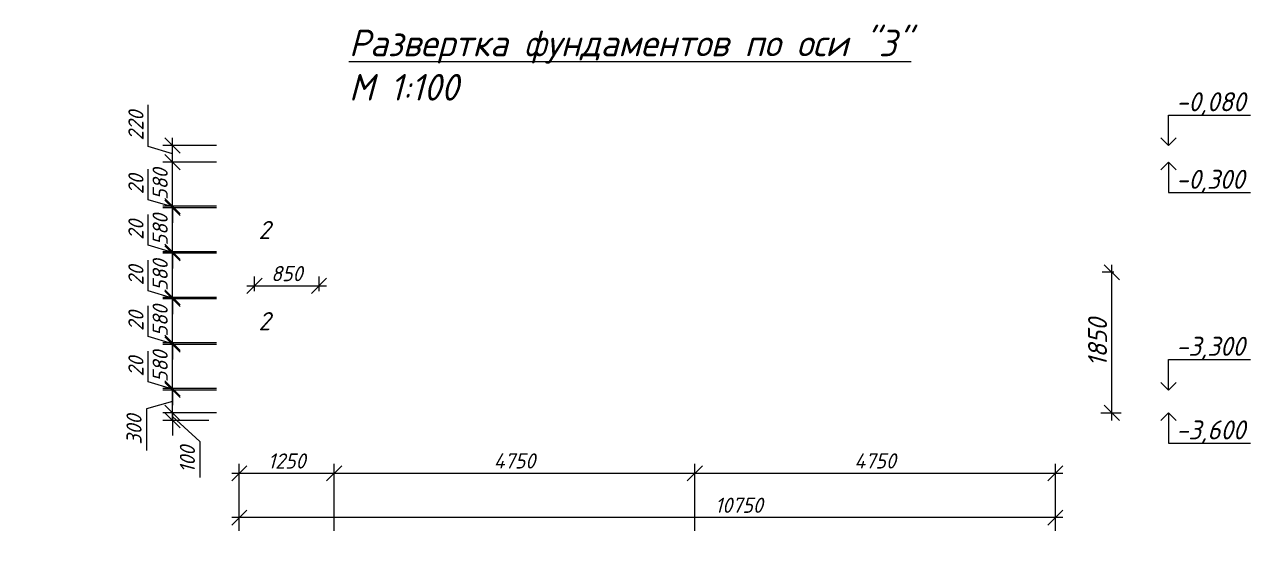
# Model space of a CAD drawing. Header units: millimetres. Extents: x 339888 to 1025294, y -263818 to -40540.
# Drawn here: x 983998 to 1000148, y -237068 to -230300 of the extents above; entities that cross this region are included whole.
import ezdxf
from ezdxf import colors
from ezdxf.entities.mleader import LeaderData, LeaderLine
from ezdxf.math import Vec2, Vec3

# ---------------------------------------------------------------- set-up
doc = ezdxf.new("R2010")
doc.units = ezdxf.units.MM
doc.layers.get('0').update_dxf_attribs({"lineweight": 15})
doc.layers.add('0 @ 100', color=7, linetype='Continuous', lineweight=15)
doc.layers.add('0 @ 50', color=7, linetype='Continuous', lineweight=15)
doc.styles.add('ГОСТ 2', font='GOST_Common Italic.ttf', dxfattribs={"height": 2})
doc.styles.add('ГОСТ 2.5', font='GOST_Common Italic.ttf', dxfattribs={"height": 2.5})
doc.styles.add('ГОСТ 3', font='GOST_Common Italic.ttf', dxfattribs={"height": 3})
doc.dimstyles.new('ГОСТ_2.5К', dxfattribs={"dimtxt": 2.5, "dimasz": 2, "dimexe": 1.25, "dimexo": 1, "dimtad": 1, "dimdec": 0, "dimtxsty": 'ГОСТ 2.5', "dimblk": 'OBLIQUE', "dimcen": -2, "dimdle": 1, "dimclrd": 251, "dimclre": 251, "dimclrt": 251, "dimadec": 1, "dimazin": 0, "dimtfac": 1, "dimtdec": 0, "dimtmove": 0, "dimatfit": 3, "dimfxl": 1, "dimlwd": 15, "dimlwe": 15, "dimarcsym": 1})
doc.dimstyles.new('ГОСТ_2К', dxfattribs={"dimtxt": 2, "dimasz": 2, "dimexe": 1.25, "dimexo": 1, "dimtad": 1, "dimdec": 0, "dimtxsty": 'ГОСТ 2', "dimblk": 'OBLIQUE', "dimcen": -2.5, "dimdle": 1, "dimclrd": 251, "dimclre": 251, "dimclrt": 256, "dimadec": 1, "dimazin": 0, "dimtfac": 1, "dimtdec": 0, "dimtmove": 0, "dimatfit": 3, "dimfxl": 1, "dimlwd": 15, "dimlwe": 15, "dimarcsym": 1})

# ---------------------------------------------------------------- blocks, each defined once
blk = doc.blocks.new('_Open90')
at = {"color": 0, "linetype": 'ByBlock', "lineweight": -2}
for p, q in [((0, 0), (-1, 0)), ((-0.5, 0.5), (0, 0)), ((0, 0), (-0.5, -0.5))]:
    blk.add_line(p, q, dxfattribs=at)
blk = doc.blocks.new('_Oblique')
at = {"color": 0, "linetype": 'ByBlock', "lineweight": -2}
blk.add_line((-0.5, -0.5), (0.5, 0.5), dxfattribs=at)
blk = doc.blocks.new('*D202')
at = {"color": 251, "lineweight": 15, "transparency": 16777216}
for p, q in [((986827, -236968), (986827, -236085)), ((988077, -236968), (988077, -236085)), ((986727, -236210), (988177, -236210))]:
    blk.add_line(p, q, dxfattribs=at)
at = {"layer": 'Defpoints', "color": 0, "lineweight": 15, "transparency": 16777216}
for p in [(988077, -236210), (986827, -237068), (988077, -237068)]:
    blk.add_point(p, dxfattribs=at)
at = {"color": 251, "lineweight": 15, "transparency": 16777216, "xscale": 200, "yscale": 200, "zscale": 200, "rotation": 180}
blk.add_blockref('_Oblique', (986827, -236210), dxfattribs=at)
at = {"color": 251, "lineweight": 15, "transparency": 16777216, "xscale": 200, "yscale": 200, "zscale": 200}
blk.add_blockref('_Oblique', (988077, -236210), dxfattribs=at)
at = {"transparency": 16777216, "insert": (987452, -236048), "char_height": 200, "attachment_point": 5, "style": 'ГОСТ 2'}
blk.add_mtext('1250', dxfattribs=at)
blk = doc.blocks.new('*D203')
at = {"color": 251, "lineweight": 15, "transparency": 16777216}
for p, q in [((986528, -235113), (985822, -235113)), ((985947, -235513), (985947, -235013)), ((985947, -235263), (985604, -235360)), ((985604, -235360), (985604, -235909)), ((986528, -235413), (985822, -235413))]:
    blk.add_line(p, q, dxfattribs=at)
at = {"layer": 'Defpoints', "color": 0, "lineweight": 15, "transparency": 16777216}
for p in [(985947, -235113), (986628, -235113), (986628, -235413)]:
    blk.add_point(p, dxfattribs=at)
at = {"color": 251, "lineweight": 15, "transparency": 16777216, "xscale": 200, "yscale": 200, "zscale": 200}
for p, rotation in [((985947, -235113), 90), ((985947, -235413), 270)]:
    blk.add_blockref('_Oblique', p, dxfattribs=dict(at, rotation=rotation))
at = {"transparency": 16777216, "insert": (985441, -235635), "char_height": 200, "attachment_point": 5, "rotation": 90, "style": 'ГОСТ 2'}
blk.add_mtext('300', dxfattribs=at)
blk = doc.blocks.new('*D204')
at = {"color": 251, "lineweight": 15, "transparency": 16777216}
for p, q in [((985629, -235007), (985629, -234603)), ((985947, -235093), (985947, -234893)), ((985947, -235103), (985629, -235007)), ((986528, -235093), (985822, -235093)), ((986528, -235113), (985822, -235113)), ((985947, -235113), (985947, -235093)), ((985947, -235113), (985947, -235093)), ((985947, -235113), (985947, -235313))]:
    blk.add_line(p, q, dxfattribs=at)
at = {"layer": 'Defpoints', "color": 0, "lineweight": 15, "transparency": 16777216}
for p in [(985947, -235093), (986628, -235093), (986628, -235113)]:
    blk.add_point(p, dxfattribs=at)
at = {"color": 251, "lineweight": 15, "transparency": 16777216, "xscale": 200, "yscale": 200, "zscale": 200}
for p, rotation in [((985947, -235093), 270), ((985947, -235113), 90)]:
    blk.add_blockref('_Oblique', p, dxfattribs=dict(at, rotation=rotation))
at = {"transparency": 16777216, "insert": (985466, -234805), "char_height": 200, "attachment_point": 5, "rotation": 90, "style": 'ГОСТ 2'}
blk.add_mtext('20', dxfattribs=at)
blk = doc.blocks.new('*D205')
at = {"color": 251, "lineweight": 15, "transparency": 16777216}
for p, q in [((985947, -235193), (985947, -234413)), ((986528, -234513), (985822, -234513)), ((986528, -235093), (985822, -235093))]:
    blk.add_line(p, q, dxfattribs=at)
at = {"layer": 'Defpoints', "color": 0, "lineweight": 15, "transparency": 16777216}
for p in [(985947, -234513), (986628, -234513), (986628, -235093)]:
    blk.add_point(p, dxfattribs=at)
at = {"color": 251, "lineweight": 15, "transparency": 16777216, "xscale": 200, "yscale": 200, "zscale": 200}
for p, rotation in [((985947, -234513), 90), ((985947, -235093), 270)]:
    blk.add_blockref('_Oblique', p, dxfattribs=dict(at, rotation=rotation))
at = {"transparency": 16777216, "insert": (985785, -234803), "char_height": 200, "attachment_point": 5, "rotation": 90, "style": 'ГОСТ 2'}
blk.add_mtext('580', dxfattribs=at)
blk = doc.blocks.new('*D206')
at = {"color": 251, "lineweight": 15, "transparency": 16777216}
for p, q in [((985629, -234407), (985629, -234003)), ((985947, -234493), (985947, -234293)), ((985947, -234503), (985629, -234407)), ((986528, -234493), (985822, -234493)), ((986528, -234513), (985822, -234513)), ((985947, -234513), (985947, -234493)), ((985947, -234513), (985947, -234493)), ((985947, -234513), (985947, -234713))]:
    blk.add_line(p, q, dxfattribs=at)
at = {"layer": 'Defpoints', "color": 0, "lineweight": 15, "transparency": 16777216}
for p in [(985947, -234493), (986628, -234493), (986628, -234513)]:
    blk.add_point(p, dxfattribs=at)
at = {"color": 251, "lineweight": 15, "transparency": 16777216, "xscale": 200, "yscale": 200, "zscale": 200}
for p, rotation in [((985947, -234493), 270), ((985947, -234513), 90)]:
    blk.add_blockref('_Oblique', p, dxfattribs=dict(at, rotation=rotation))
at = {"transparency": 16777216, "insert": (985466, -234205), "char_height": 200, "attachment_point": 5, "rotation": 90, "style": 'ГОСТ 2'}
blk.add_mtext('20', dxfattribs=at)
blk = doc.blocks.new('*D207')
at = {"color": 251, "lineweight": 15, "transparency": 16777216}
for p, q in [((985947, -234593), (985947, -233813)), ((986528, -233913), (985822, -233913)), ((986528, -234493), (985822, -234493))]:
    blk.add_line(p, q, dxfattribs=at)
at = {"layer": 'Defpoints', "color": 0, "lineweight": 15, "transparency": 16777216}
for p in [(985947, -233913), (986628, -233913), (986628, -234493)]:
    blk.add_point(p, dxfattribs=at)
at = {"color": 251, "lineweight": 15, "transparency": 16777216, "xscale": 200, "yscale": 200, "zscale": 200}
for p, rotation in [((985947, -233913), 90), ((985947, -234493), 270)]:
    blk.add_blockref('_Oblique', p, dxfattribs=dict(at, rotation=rotation))
at = {"transparency": 16777216, "insert": (985785, -234203), "char_height": 200, "attachment_point": 5, "rotation": 90, "style": 'ГОСТ 2'}
blk.add_mtext('580', dxfattribs=at)
blk = doc.blocks.new('*D208')
at = {"color": 251, "lineweight": 15, "transparency": 16777216}
for p, q in [((985629, -233807), (985629, -233403)), ((985947, -233903), (985629, -233807)), ((985947, -233893), (985947, -233693)), ((986528, -233893), (985822, -233893)), ((986528, -233913), (985822, -233913)), ((985947, -233913), (985947, -233893)), ((985947, -233913), (985947, -233893)), ((985947, -233913), (985947, -234113))]:
    blk.add_line(p, q, dxfattribs=at)
at = {"layer": 'Defpoints', "color": 0, "lineweight": 15, "transparency": 16777216}
for p in [(985947, -233893), (986628, -233893), (986628, -233913)]:
    blk.add_point(p, dxfattribs=at)
at = {"color": 251, "lineweight": 15, "transparency": 16777216, "xscale": 200, "yscale": 200, "zscale": 200}
for p, rotation in [((985947, -233893), 270), ((985947, -233913), 90)]:
    blk.add_blockref('_Oblique', p, dxfattribs=dict(at, rotation=rotation))
at = {"transparency": 16777216, "insert": (985466, -233605), "char_height": 200, "attachment_point": 5, "rotation": 90, "style": 'ГОСТ 2'}
blk.add_mtext('20', dxfattribs=at)
blk = doc.blocks.new('*D209')
at = {"color": 251, "lineweight": 15, "transparency": 16777216}
for p, q in [((986528, -233313), (985822, -233313)), ((985947, -233993), (985947, -233213)), ((986528, -233893), (985822, -233893))]:
    blk.add_line(p, q, dxfattribs=at)
at = {"layer": 'Defpoints', "color": 0, "lineweight": 15, "transparency": 16777216}
for p in [(985947, -233313), (986628, -233313), (986628, -233893)]:
    blk.add_point(p, dxfattribs=at)
at = {"color": 251, "lineweight": 15, "transparency": 16777216, "xscale": 200, "yscale": 200, "zscale": 200}
for p, rotation in [((985947, -233313), 90), ((985947, -233893), 270)]:
    blk.add_blockref('_Oblique', p, dxfattribs=dict(at, rotation=rotation))
at = {"transparency": 16777216, "insert": (985785, -233603), "char_height": 200, "attachment_point": 5, "rotation": 90, "style": 'ГОСТ 2'}
blk.add_mtext('580', dxfattribs=at)
blk = doc.blocks.new('*D210')
at = {"color": 251, "lineweight": 15, "transparency": 16777216}
for p, q in [((985629, -233207), (985629, -232803)), ((985947, -233293), (985947, -233093)), ((985947, -233303), (985629, -233207)), ((986528, -233293), (985822, -233293)), ((986528, -233313), (985822, -233313)), ((985947, -233313), (985947, -233293)), ((985947, -233313), (985947, -233293)), ((985947, -233313), (985947, -233513))]:
    blk.add_line(p, q, dxfattribs=at)
at = {"layer": 'Defpoints', "color": 0, "lineweight": 15, "transparency": 16777216}
for p in [(985947, -233293), (986628, -233293), (986628, -233313)]:
    blk.add_point(p, dxfattribs=at)
at = {"color": 251, "lineweight": 15, "transparency": 16777216, "xscale": 200, "yscale": 200, "zscale": 200}
for p, rotation in [((985947, -233293), 270), ((985947, -233313), 90)]:
    blk.add_blockref('_Oblique', p, dxfattribs=dict(at, rotation=rotation))
at = {"transparency": 16777216, "insert": (985466, -233005), "char_height": 200, "attachment_point": 5, "rotation": 90, "style": 'ГОСТ 2'}
blk.add_mtext('20', dxfattribs=at)
blk = doc.blocks.new('*D211')
at = {"color": 251, "lineweight": 15, "transparency": 16777216}
for p, q in [((985947, -233393), (985947, -232613)), ((986528, -232713), (985822, -232713)), ((986528, -233293), (985822, -233293))]:
    blk.add_line(p, q, dxfattribs=at)
at = {"layer": 'Defpoints', "color": 0, "lineweight": 15, "transparency": 16777216}
for p in [(985947, -232713), (986628, -232713), (986628, -233293)]:
    blk.add_point(p, dxfattribs=at)
at = {"color": 251, "lineweight": 15, "transparency": 16777216, "xscale": 200, "yscale": 200, "zscale": 200}
for p, rotation in [((985947, -232713), 90), ((985947, -233293), 270)]:
    blk.add_blockref('_Oblique', p, dxfattribs=dict(at, rotation=rotation))
at = {"transparency": 16777216, "insert": (985785, -233003), "char_height": 200, "attachment_point": 5, "rotation": 90, "style": 'ГОСТ 2'}
blk.add_mtext('580', dxfattribs=at)
blk = doc.blocks.new('*D212')
at = {"color": 251, "lineweight": 15, "transparency": 16777216}
for p, q in [((985629, -232607), (985629, -232203)), ((985947, -232693), (985947, -232493)), ((985947, -232703), (985629, -232607)), ((986528, -232693), (985822, -232693)), ((985947, -232713), (985947, -232693)), ((985947, -232713), (985947, -232693)), ((986528, -232713), (985822, -232713)), ((985947, -232713), (985947, -232913))]:
    blk.add_line(p, q, dxfattribs=at)
at = {"layer": 'Defpoints', "color": 0, "lineweight": 15, "transparency": 16777216}
for p in [(985947, -232693), (986628, -232693), (986628, -232713)]:
    blk.add_point(p, dxfattribs=at)
at = {"color": 251, "lineweight": 15, "transparency": 16777216, "xscale": 200, "yscale": 200, "zscale": 200}
for p, rotation in [((985947, -232693), 270), ((985947, -232713), 90)]:
    blk.add_blockref('_Oblique', p, dxfattribs=dict(at, rotation=rotation))
at = {"transparency": 16777216, "insert": (985466, -232405), "char_height": 200, "attachment_point": 5, "rotation": 90, "style": 'ГОСТ 2'}
blk.add_mtext('20', dxfattribs=at)
blk = doc.blocks.new('*D213')
at = {"color": 251, "lineweight": 15, "transparency": 16777216}
for p, q in [((985947, -232793), (985947, -232013)), ((986528, -232113), (985822, -232113)), ((986528, -232693), (985822, -232693))]:
    blk.add_line(p, q, dxfattribs=at)
at = {"layer": 'Defpoints', "color": 0, "lineweight": 15, "transparency": 16777216}
for p in [(985947, -232113), (986628, -232113), (986628, -232693)]:
    blk.add_point(p, dxfattribs=at)
at = {"color": 251, "lineweight": 15, "transparency": 16777216, "xscale": 200, "yscale": 200, "zscale": 200}
for p, rotation in [((985947, -232113), 90), ((985947, -232693), 270)]:
    blk.add_blockref('_Oblique', p, dxfattribs=dict(at, rotation=rotation))
at = {"transparency": 16777216, "insert": (985785, -232403), "char_height": 200, "attachment_point": 5, "rotation": 90, "style": 'ГОСТ 2'}
blk.add_mtext('580', dxfattribs=at)
blk = doc.blocks.new('*D214')
at = {"color": 251, "lineweight": 15, "transparency": 16777216}
for p, q in [((985629, -231907), (985629, -231358)), ((986528, -231893), (985822, -231893)), ((985947, -232213), (985947, -231793)), ((985947, -232003), (985629, -231907)), ((986528, -232113), (985822, -232113))]:
    blk.add_line(p, q, dxfattribs=at)
at = {"layer": 'Defpoints', "color": 0, "lineweight": 15, "transparency": 16777216}
for p in [(985947, -231893), (986628, -231893), (986628, -232113)]:
    blk.add_point(p, dxfattribs=at)
at = {"color": 251, "lineweight": 15, "transparency": 16777216, "xscale": 200, "yscale": 200, "zscale": 200}
for p, rotation in [((985947, -231893), 90), ((985947, -232113), 270)]:
    blk.add_blockref('_Oblique', p, dxfattribs=dict(at, rotation=rotation))
at = {"transparency": 16777216, "insert": (985466, -231632), "char_height": 200, "attachment_point": 5, "rotation": 90, "style": 'ГОСТ 2'}
blk.add_mtext('220', dxfattribs=at)
blk = doc.blocks.new('*D215')
at = {"color": 251, "lineweight": 15, "transparency": 16777216}
for p, q in [((985947, -235413), (985947, -235213)), ((986428, -235413), (985822, -235413)), ((985947, -235413), (985947, -235513)), ((985947, -235413), (985947, -235513)), ((986428, -235513), (985822, -235513)), ((985947, -235463), (986306, -235792)), ((985947, -235513), (985947, -235713)), ((986306, -235792), (986306, -236263))]:
    blk.add_line(p, q, dxfattribs=at)
at = {"layer": 'Defpoints', "color": 0, "lineweight": 15, "transparency": 16777216}
for p in [(986528, -235413), (985947, -235513), (986528, -235513)]:
    blk.add_point(p, dxfattribs=at)
at = {"color": 251, "lineweight": 15, "transparency": 16777216, "xscale": 200, "yscale": 200, "zscale": 200}
for p, rotation in [((985947, -235413), 270), ((985947, -235513), 90)]:
    blk.add_blockref('_Oblique', p, dxfattribs=dict(at, rotation=rotation))
at = {"transparency": 16777216, "insert": (986144, -236027), "char_height": 200, "attachment_point": 5, "rotation": 90, "style": 'ГОСТ 2'}
blk.add_mtext('100', dxfattribs=at)
blk = doc.blocks.new('*D216')
at = {"color": 251, "lineweight": 15, "transparency": 16777216}
for p, q in [((988077, -236968), (988077, -236085)), ((992827, -236968), (992827, -236085)), ((987977, -236210), (992927, -236210))]:
    blk.add_line(p, q, dxfattribs=at)
at = {"layer": 'Defpoints', "color": 0, "lineweight": 15, "transparency": 16777216}
for p in [(992827, -236210), (988077, -237068), (992827, -237068)]:
    blk.add_point(p, dxfattribs=at)
at = {"color": 251, "lineweight": 15, "transparency": 16777216, "xscale": 200, "yscale": 200, "zscale": 200, "rotation": 180}
blk.add_blockref('_Oblique', (988077, -236210), dxfattribs=at)
at = {"color": 251, "lineweight": 15, "transparency": 16777216, "xscale": 200, "yscale": 200, "zscale": 200}
blk.add_blockref('_Oblique', (992827, -236210), dxfattribs=at)
at = {"transparency": 16777216, "insert": (990452, -236047), "char_height": 200, "attachment_point": 5, "style": 'ГОСТ 2'}
blk.add_mtext('4750', dxfattribs=at)
blk = doc.blocks.new('*D217')
at = {"color": 251, "lineweight": 15, "transparency": 16777216}
for p, q in [((992827, -236968), (992827, -236085)), ((997577, -236968), (997577, -236085)), ((992727, -236210), (997677, -236210))]:
    blk.add_line(p, q, dxfattribs=at)
at = {"layer": 'Defpoints', "color": 0, "lineweight": 15, "transparency": 16777216}
for p in [(997577, -236210), (992827, -237068), (997577, -237068)]:
    blk.add_point(p, dxfattribs=at)
at = {"color": 251, "lineweight": 15, "transparency": 16777216, "xscale": 200, "yscale": 200, "zscale": 200, "rotation": 180}
blk.add_blockref('_Oblique', (992827, -236210), dxfattribs=at)
at = {"color": 251, "lineweight": 15, "transparency": 16777216, "xscale": 200, "yscale": 200, "zscale": 200}
blk.add_blockref('_Oblique', (997577, -236210), dxfattribs=at)
at = {"transparency": 16777216, "insert": (995202, -236047), "char_height": 200, "attachment_point": 5, "style": 'ГОСТ 2'}
blk.add_mtext('4750', dxfattribs=at)
blk = doc.blocks.new('*D218')
at = {"color": 251, "lineweight": 15, "transparency": 16777216}
for p, q in [((986827, -236968), (986827, -236669)), ((997577, -236968), (997577, -236669)), ((997677, -236794), (986727, -236794))]:
    blk.add_line(p, q, dxfattribs=at)
at = {"layer": 'Defpoints', "color": 0, "lineweight": 15, "transparency": 16777216}
for p in [(986827, -236794), (986827, -237068), (997577, -237068)]:
    blk.add_point(p, dxfattribs=at)
at = {"color": 251, "lineweight": 15, "transparency": 16777216, "xscale": 200, "yscale": 200, "zscale": 200, "rotation": 180}
blk.add_blockref('_Oblique', (986827, -236794), dxfattribs=at)
at = {"color": 251, "lineweight": 15, "transparency": 16777216, "xscale": 200, "yscale": 200, "zscale": 200}
blk.add_blockref('_Oblique', (997577, -236794), dxfattribs=at)
at = {"transparency": 16777216, "insert": (993408, -236631), "char_height": 200, "attachment_point": 5, "style": 'ГОСТ 2'}
blk.add_mtext('10750', dxfattribs=at)
blk = doc.blocks.new('*D219')
at = {"color": 251, "lineweight": 15, "transparency": 16777216}
for p, q in [((998321, -235513), (998321, -233463)), ((998346, -233563), (998196, -233563)), ((998177, -235413), (998446, -235413))]:
    blk.add_line(p, q, dxfattribs=at)
at = {"layer": 'Defpoints', "color": 0, "lineweight": 15, "transparency": 16777216}
for p in [(998321, -233563), (998446, -233563), (998077, -235413)]:
    blk.add_point(p, dxfattribs=at)
at = {"color": 251, "lineweight": 15, "transparency": 16777216, "xscale": 200, "yscale": 200, "zscale": 200}
for p, rotation in [((998321, -233563), 90), ((998321, -235413), 270)]:
    blk.add_blockref('_Oblique', p, dxfattribs=dict(at, rotation=rotation))
at = {"color": 251, "transparency": 16777216, "insert": (998133, -234488), "char_height": 250, "attachment_point": 5, "rotation": 90, "style": 'ГОСТ 2.5'}
blk.add_mtext('1850', dxfattribs=at)
blk = doc.blocks.new('*D255')
at = {"color": 251, "lineweight": 15, "transparency": 16777216}
for p, q in [((987028, -233813), (987028, -233617)), ((987878, -233813), (987878, -233617)), ((986928, -233742), (987978, -233742))]:
    blk.add_line(p, q, dxfattribs=at)
at = {"layer": 'Defpoints', "color": 0, "lineweight": 15, "transparency": 16777216}
for p in [(987878, -233742), (987028, -233913), (987878, -233913)]:
    blk.add_point(p, dxfattribs=at)
at = {"color": 251, "lineweight": 15, "transparency": 16777216, "xscale": 200, "yscale": 200, "zscale": 200, "rotation": 180}
blk.add_blockref('_Oblique', (987028, -233742), dxfattribs=at)
at = {"color": 251, "lineweight": 15, "transparency": 16777216, "xscale": 200, "yscale": 200, "zscale": 200}
blk.add_blockref('_Oblique', (987878, -233742), dxfattribs=at)
at = {"transparency": 16777216, "insert": (987453, -233580), "char_height": 200, "attachment_point": 5, "style": 'ГОСТ 2'}
blk.add_mtext('850', dxfattribs=at)
blk = doc.blocks.new('_DotSmall')
at = {"color": 0, "linetype": 'ByBlock', "const_width": 0.5}
blk.add_lwpolyline([(-0.0625, 0, 1), (0.0625, 0, 1)], format="xyb", close=True, dxfattribs=at)

msp = doc.modelspace()

# ---------------------------------------------------------------- texts
at = {"layer": '0 @ 100', "style": 'ГОСТ 3'}
for p in [(987079.47891, -233126.42735), (987079.47891, -234326.42735)]:
    msp.add_text('2', height=240, dxfattribs=at).set_placement(p)
at = {"layer": '0 @ 100', "insert": (988165.83592, -230368.41965), "char_height": 350, "attachment_point": 1, "style": 'ГОСТ 3'}
msp.add_mtext_dynamic_manual_height_columns('\\pi106.08;{\\LРазвертка фундаментов по оси "3"\\P\\pi3335.6;}М 1:100', width=8078.4071459, gutter_width=1500, heights=[0], dxfattribs=at)

# ---------------------------------------------------------------- dimensions: what is measured, and where the dimension line sits
at = {"layer": '0 @ 100'}
for base, p1, p2, dimstyle, override, picture, middle in [((985947.49788, -231893.01485), (986628.37306, -232113.01485), (986628.37306, -231893.01485), 'ГОСТ_2К', {"dimscale": 100, "dimtix": 0, "dimtofl": 1, "dimtmove": 1, "dimatfit": 3}, '*D214', (985466.24788, -231844.88985)), ((985947.49788, -232693.01485), (986628.37306, -232713.01485), (986628.37306, -232693.01485), 'ГОСТ_2К', {"dimscale": 100, "dimtix": 0, "dimtofl": 1, "dimtmove": 1, "dimatfit": 3}, '*D212', (985466.24788, -232544.88985)), ((985947.49788, -233293.01485), (986628.37306, -233313.01485), (986628.37306, -233293.01485), 'ГОСТ_2К', {"dimscale": 100, "dimtix": 0, "dimtofl": 1, "dimtmove": 1, "dimatfit": 3}, '*D210', (985466.24788, -233144.88985)), ((985947.49788, -233893.01485), (986628.37306, -233913.01485), (986628.37306, -233893.01485), 'ГОСТ_2К', {"dimscale": 100, "dimtix": 0, "dimtofl": 1, "dimtmove": 1, "dimatfit": 3}, '*D208', (985466.24788, -233744.88985)), ((998320.78743, -233563.01327), (998076.75596, -235413.01485), (998445.78743, -233563.01327), 'ГОСТ_2.5К', {"dimscale": 100, "dimtix": 0, "dimtofl": 1, "dimtmove": 0, "dimatfit": 3}, '*D219', (998133.28743, -234488.01406)), ((985947.49788, -234493.01485), (986628.37306, -234513.01485), (986628.37306, -234493.01485), 'ГОСТ_2К', {"dimscale": 100, "dimtix": 0, "dimtofl": 1, "dimtmove": 1, "dimatfit": 3}, '*D206', (985466.24788, -234344.88985)), ((985947.49788, -235093.01485), (986628.37306, -235113.01485), (986628.37306, -235093.01485), 'ГОСТ_2К', {"dimscale": 100, "dimtix": 0, "dimtofl": 1, "dimtmove": 1, "dimatfit": 3}, '*D204', (985466.24788, -234944.88985))]:
    dim = msp.add_linear_dim(base=base, p1=p1, p2=p2, angle=90, dimstyle=dimstyle, override=override, dxfattribs=at)
    dim.commit()
    dim.dimension.update_dxf_attribs({"geometry": picture, "text_midpoint": middle})
for base, p1, p2, picture, middle in [((985947.49788, -232113.01485), (986628.37306, -232693.01485), (986628.37306, -232113.01485), '*D213', (985947.49788, -232403.01485)), ((985947.49788, -232713.01485), (986628.37306, -233293.01485), (986628.37306, -232713.01485), '*D211', (985947.49788, -233003.01485)), ((985947.49788, -233313.01485), (986628.37306, -233893.01485), (986628.37306, -233313.01485), '*D209', (985947.49788, -233603.01485)), ((985947.49788, -233913.01485), (986628.37306, -234493.01485), (986628.37306, -233913.01485), '*D207', (985947.49788, -234203.01485)), ((985947.49788, -234513.01485), (986628.37306, -235093.01485), (986628.37306, -234513.01485), '*D205', (985947.49788, -234803.01485)), ((985947.49788, -235113.01485), (986628.37306, -235413.01485), (986628.37306, -235113.01485), '*D203', (985603.74788, -235422.14937)), ((985947.49788, -235513.01485), (986528.37306, -235413.01485), (986528.37306, -235513.01485), '*D215', (986306.45219, -235854.16394))]:
    dim = msp.add_linear_dim(base=base, p1=p1, p2=p2, angle=90, dimstyle='ГОСТ_2К', override={"dimscale": 100, "dimtix": 0, "dimtofl": 1, "dimtmove": 1, "dimatfit": 3}, dxfattribs=at)
    dim.commit()
    dim.dimension.update_dxf_attribs({"geometry": picture, "text_midpoint": middle, "dimtype": 160})
for base, p1, p2, override, picture, middle in [((987878.13965, -233742.49794), (987028.37306, -233913.01485), (987878.13965, -233913.01485), {"dimscale": 100, "dimtix": 0, "dimtofl": 1, "dimtmove": 0, "dimatfit": 3}, '*D255', (987453.25635, -233579.99794)), ((988076.75675, -236210.40071), (986826.75596, -237068.10341), (988076.75675, -237068.10014), {"dimscale": 100, "dimtix": 0, "dimtofl": 1, "dimtmove": 0, "dimatfit": 3}, '*D202', (987451.75635, -236047.90071)), ((992826.75596, -236210.40071), (988076.75596, -237068.10014), (992826.75596, -237068.10014), {"dimscale": 100, "dimtix": 0, "dimtofl": 1, "dimtmove": 0, "dimatfit": 3}, '*D216', (990451.75596, -236046.61283)), ((997576.75596, -236210.40071), (992826.75596, -237068.10014), (997576.75596, -237068.10014), {"dimscale": 100, "dimtix": 0, "dimtofl": 1, "dimtmove": 1, "dimatfit": 3}, '*D217', (995201.75596, -236046.61283))]:
    dim = msp.add_linear_dim(base=base, p1=p1, p2=p2, dimstyle='ГОСТ_2К', override=override, dxfattribs=at)
    dim.commit()
    dim.dimension.update_dxf_attribs({"geometry": picture, "text_midpoint": middle})
dim = msp.add_linear_dim(base=(986826.75596, -236794.33218), p1=(997576.75596, -237068.10014), p2=(986826.75596, -237068.10341), dimstyle='ГОСТ_2К', override={"dimscale": 100, "dimtix": 0, "dimtofl": 1, "dimtmove": 1, "dimatfit": 3}, dxfattribs=at)
dim.commit()
dim.dimension.update_dxf_attribs({"geometry": '*D218', "text_midpoint": (993408.13796, -236794.33218), "dimtype": 160})

# ---------------------------------------------------------------- leaders
at = {"layer": '0 @ 100', "lineweight": 18}
ml = msp.add_multileader_mtext('Standard', dxfattribs=at)
ml.set_content('-0,080', color=256, style='ГОСТ 3')
ml.set_leader_properties(color=256, linetype='ByLayer', lineweight=15)
ml.set_arrow_properties(name='OPEN90')
ml.build(insert=Vec2(0, 0))
ml.multileader.update_dxf_attribs({"text_left_attachment_type": 6, "text_right_attachment_type": 6, "dogleg_length": 0, "arrow_head_size": 200, "scale": 100})
ctx = ml.context
ctx.base_point, ctx.scale, ctx.char_height, ctx.arrow_head_size, ctx.landing_gap_size, ctx.plane_origin = Vec3(999067.51332, -231492.45434), 100, 250, 200, 100, Vec3(992269.13042, -231893.01485)
ctx.left_attachment, ctx.right_attachment = 6, 6
notes = []
notes.append((ctx, [(0, (1, 1, 0), (999067.51332, -231492.45434), (1, 0), 0, [(0, [(999067.51332, -231893.01158)], 0, [])])]))
ctx.mtext.insert, ctx.mtext.flow_direction = Vec3(999167.51332, -231192.45434), 5
ml = msp.add_multileader_mtext('Standard', dxfattribs=at)
ml.set_content('-0,300', color=256, style='ГОСТ 3')
ml.set_leader_properties(color=256, linetype='ByLayer', lineweight=15)
ml.set_arrow_properties(name='OPEN90')
ml.build(insert=Vec2(0, 0))
ml.multileader.update_dxf_attribs({"text_left_attachment_type": 6, "text_right_attachment_type": 6, "dogleg_length": 0, "arrow_head_size": 200, "scale": 100})
ctx = ml.context
ctx.base_point, ctx.scale, ctx.char_height, ctx.arrow_head_size, ctx.landing_gap_size, ctx.plane_origin = Vec3(999067.51332, -232513.56882), 100, 250, 200, 100, Vec3(992269.13042, -232113.01485)
ctx.left_attachment, ctx.right_attachment = 6, 6
notes.append((ctx, [(0, (1, 1, 0), (999067.51332, -232513.56882), (1, 0), 0, [(0, [(999067.51332, -232113.01158)], 0, [])])]))
ctx.mtext.insert, ctx.mtext.flow_direction = Vec3(999167.51332, -232213.56882), 5
ml = msp.add_multileader_mtext('Standard', dxfattribs=at)
ml.set_content('-3,300', color=256, style='ГОСТ 3')
ml.set_leader_properties(color=256, linetype='ByLayer', lineweight=15)
ml.set_arrow_properties(name='OPEN90')
ml.build(insert=Vec2(0, 0))
ml.multileader.update_dxf_attribs({"text_left_attachment_type": 6, "text_right_attachment_type": 6, "dogleg_length": 0, "arrow_head_size": 200, "scale": 100})
ctx = ml.context
ctx.base_point, ctx.scale, ctx.char_height, ctx.arrow_head_size, ctx.landing_gap_size, ctx.plane_origin = Vec3(999067.51332, -234712.45434), 100, 250, 200, 100, Vec3(992269.13042, -235113.01485)
ctx.left_attachment, ctx.right_attachment = 6, 6
notes.append((ctx, [(0, (1, 1, 0), (999067.51332, -234712.45434), (1, 0), 0, [(0, [(999067.51332, -235113.01158)], 0, [])])]))
ctx.mtext.insert, ctx.mtext.flow_direction = Vec3(999167.51332, -234412.45434), 5
ml = msp.add_multileader_mtext('Standard', dxfattribs=at)
ml.set_content('-3,600', color=256, style='ГОСТ 3')
ml.set_leader_properties(color=256, linetype='ByLayer', lineweight=15)
ml.set_arrow_properties(name='OPEN90')
ml.build(insert=Vec2(0, 0))
ml.multileader.update_dxf_attribs({"text_left_attachment_type": 6, "text_right_attachment_type": 6, "dogleg_length": 0, "arrow_head_size": 200, "scale": 100})
ctx = ml.context
ctx.base_point, ctx.scale, ctx.char_height, ctx.arrow_head_size, ctx.landing_gap_size, ctx.plane_origin = Vec3(999067.51332, -235813.56882), 100, 250, 200, 100, Vec3(992269.13042, -235413.01485)
ctx.left_attachment, ctx.right_attachment = 6, 6
notes.append((ctx, [(0, (1, 1, 0), (999067.51332, -235813.56882), (1, 0), 0, [(0, [(999067.51332, -235413.01158)], 0, [])])]))
ctx.mtext.insert, ctx.mtext.flow_direction = Vec3(999167.51332, -235513.56882), 5
at = {"layer": '0 @ 50', "lineweight": 15, "ltscale": 0.1}
ml = msp.add_multileader_mtext('Standard', dxfattribs=at)
ml.set_content('Бетон кл.15', color=256, style='ГОСТ 2.5')
ml.set_leader_properties(color=251, linetype='ByLayer', lineweight=15)
ml.set_arrow_properties(name='DOTSMALL')
ml.build(insert=Vec2(0, 0))
ml.multileader.update_dxf_attribs({"text_left_attachment_type": 6, "text_right_attachment_type": 6, "dogleg_length": 1, "arrow_head_size": 100, "scale": 50})
ctx = ml.context
ctx.base_point, ctx.scale, ctx.char_height, ctx.arrow_head_size, ctx.landing_gap_size, ctx.plane_origin = Vec3(940804.7992, -230494.59851), 50, 125, 100, 0, Vec3(940387.96819, -229876.62477)
ctx.left_attachment, ctx.right_attachment = 6, 6
notes.append((ctx, [(0, (1, 1, 0), (940754.7992, -230494.59851), (1, 0), 50, [(0, [(940454.72304, -230365.89096)], 0, [])])]))
ctx.mtext.insert, ctx.mtext.width, ctx.mtext.flow_direction = Vec3(940804.7992, -230344.59851), 929.1690311, 5
ml = msp.add_multileader_mtext('Standard', dxfattribs=at)
ml.set_content('Бетон кл.15', color=256, style='ГОСТ 2.5')
ml.set_leader_properties(color=251, linetype='ByLayer', lineweight=15)
ml.set_arrow_properties(name='DOTSMALL')
ml.build(insert=Vec2(0, 0))
ml.multileader.update_dxf_attribs({"text_left_attachment_type": 6, "text_right_attachment_type": 6, "dogleg_length": 1, "arrow_head_size": 100, "scale": 50})
ctx = ml.context
ctx.base_point, ctx.scale, ctx.char_height, ctx.arrow_head_size, ctx.landing_gap_size, ctx.plane_origin = Vec3(945264.68586, -230494.59851), 50, 125, 100, 0, Vec3(944847.85485, -229876.62477)
ctx.left_attachment, ctx.right_attachment = 6, 6
notes.append((ctx, [(0, (1, 1, 0), (945214.68586, -230494.59851), (1, 0), 50, [(0, [(944914.6097, -230365.89096)], 0, [])])]))
ctx.mtext.insert, ctx.mtext.width, ctx.mtext.flow_direction = Vec3(945264.68586, -230344.59851), 929.1690311, 5
ml = msp.add_multileader_mtext('Standard', dxfattribs=at)
ml.set_content('Бетон кл.15', color=256, style='ГОСТ 2.5')
ml.set_leader_properties(color=251, linetype='ByLayer', lineweight=15)
ml.set_arrow_properties(name='DOTSMALL')
ml.build(insert=Vec2(0, 0))
ml.multileader.update_dxf_attribs({"text_left_attachment_type": 6, "text_right_attachment_type": 6, "dogleg_length": 1, "arrow_head_size": 100, "scale": 50})
ctx = ml.context
ctx.base_point, ctx.scale, ctx.char_height, ctx.arrow_head_size, ctx.landing_gap_size, ctx.plane_origin = Vec3(941033.84632, -233216.03698), 50, 125, 100, 0, Vec3(940433.60162, -232575.15248)
ctx.left_attachment, ctx.right_attachment = 6, 6
notes.append((ctx, [(0, (1, 1, 0), (940983.84632, -233216.03698), (1, 0), 50, [(0, [(940433.60162, -233645.1527)], 0, [])])]))
ctx.mtext.insert, ctx.mtext.width, ctx.mtext.flow_direction = Vec3(941033.84632, -233066.03698), 929.1690311, 5
ml = msp.add_multileader_mtext('Standard', dxfattribs=at)
ml.set_content('Бетон кл.15', color=256, style='ГОСТ 2.5')
ml.set_leader_properties(color=251, linetype='ByLayer', lineweight=15)
ml.set_arrow_properties(name='DOTSMALL')
ml.build(insert=Vec2(0, 0))
ml.multileader.update_dxf_attribs({"text_left_attachment_type": 6, "text_right_attachment_type": 6, "dogleg_length": 1, "arrow_head_size": 100, "scale": 50})
ctx = ml.context
ctx.base_point, ctx.scale, ctx.char_height, ctx.arrow_head_size, ctx.landing_gap_size, ctx.plane_origin = Vec3(945470.40229, -233188.59018), 50, 125, 100, 0, Vec3(944893.48827, -232575.15248)
ctx.left_attachment, ctx.right_attachment = 6, 6
notes.append((ctx, [(0, (1, 1, 0), (945420.40229, -233188.59018), (1, 0), 50, [(0, [(945073.44791, -233645.1527)], 0, [])])]))
ctx.mtext.insert, ctx.mtext.width, ctx.mtext.flow_direction = Vec3(945470.40229, -233038.59018), 929.1690311, 5
ml = msp.add_multileader_mtext('Standard', dxfattribs=at)
ml.set_content('Бетонная подготовка \\P(бетон кл.В7,5)', color=256, style='ГОСТ 2.5')
ml.set_leader_properties(color=251, linetype='ByLayer', lineweight=15)
ml.set_arrow_properties(name='DOTSMALL')
ml.build(insert=Vec2(0, 0))
ml.multileader.update_dxf_attribs({"text_left_attachment_type": 6, "text_right_attachment_type": 6, "dogleg_length": 1, "arrow_head_size": 100, "scale": 50})
ctx = ml.context
ctx.base_point, ctx.scale, ctx.char_height, ctx.arrow_head_size, ctx.landing_gap_size, ctx.plane_origin = Vec3(941477.55415, -234199.55422), 50, 125, 100, 0, Vec3(941197.0366, -233945.74368)
ctx.left_attachment, ctx.right_attachment, ctx.text_align_type = 6, 6, 1
notes.append((ctx, [(1, (1, 1, 0), (943274.23976, -234199.55422), (-1, 0), 50, [(0, [(940618.01722, -233834.62827)], 0, []), (1, [(944166.28551, -233836.84041)], 0, [])])]))
ctx.mtext.insert, ctx.mtext.width, ctx.mtext.alignment, ctx.mtext.flow_direction = Vec3(942350.89695, -234049.55422), 1779.455792, 2, 5
ml = msp.add_multileader_mtext('Standard', dxfattribs=at)
ml.set_content('Бетон кл.15', color=256, style='ГОСТ 2.5')
ml.set_leader_properties(color=251, linetype='ByLayer', lineweight=15)
ml.set_arrow_properties(name='DOTSMALL')
ml.build(insert=Vec2(0, 0))
ml.multileader.update_dxf_attribs({"text_left_attachment_type": 6, "text_right_attachment_type": 6, "dogleg_length": 1, "arrow_head_size": 100, "scale": 50})
ctx = ml.context
ctx.base_point, ctx.scale, ctx.char_height, ctx.arrow_head_size, ctx.landing_gap_size, ctx.plane_origin = Vec3(939525.21079, -236297.46161), 50, 125, 100, 0, Vec3(938610.20382, -235679.48788)
ctx.left_attachment, ctx.right_attachment = 6, 6
notes.append((ctx, [(0, (1, 1, 0), (939475.21079, -236297.46161), (1, 0), 50, [(0, [(939175.13463, -236168.75407)], 0, [])])]))
ctx.mtext.insert, ctx.mtext.width, ctx.mtext.flow_direction = Vec3(939525.21079, -236147.46161), 929.1690311, 5
ml = msp.add_multileader_mtext('Standard', dxfattribs=at)
ml.set_content('Бетон кл.15', color=256, style='ГОСТ 2.5')
ml.set_leader_properties(color=251, linetype='ByLayer', lineweight=15)
ml.set_arrow_properties(name='DOTSMALL')
ml.build(insert=Vec2(0, 0))
ml.multileader.update_dxf_attribs({"text_left_attachment_type": 6, "text_right_attachment_type": 6, "dogleg_length": 1, "arrow_head_size": 100, "scale": 50})
ctx = ml.context
ctx.base_point, ctx.scale, ctx.char_height, ctx.arrow_head_size, ctx.landing_gap_size, ctx.plane_origin = Vec3(944027.93817, -236297.46161), 50, 125, 100, 0, Vec3(943285.69906, -235679.48788)
ctx.left_attachment, ctx.right_attachment = 6, 6
notes.append((ctx, [(0, (1, 1, 0), (943977.93817, -236297.46161), (1, 0), 50, [(0, [(943677.86202, -236168.75407)], 0, [])])]))
ctx.mtext.insert, ctx.mtext.width, ctx.mtext.flow_direction = Vec3(944027.93817, -236147.46161), 929.1690311, 5
for ctx, leaders in notes:
    for number, flags, end, landing, length, lines in leaders:
        leader = LeaderData()
        leader.index, (leader.has_last_leader_line, leader.has_dogleg_vector, leader.attachment_direction) = number, flags
        leader.last_leader_point, leader.dogleg_vector, leader.dogleg_length = Vec3(end), Vec3(landing), length
        for number, points, colour, breaks in lines:
            line = LeaderLine()
            line.index, line.vertices, line.color, line.breaks = number, Vec3.list(points), colors.encode_raw_color(colour), breaks
            leader.lines.append(line)
        ctx.leaders.append(leader)

doc.saveas('drawing.dxf')
